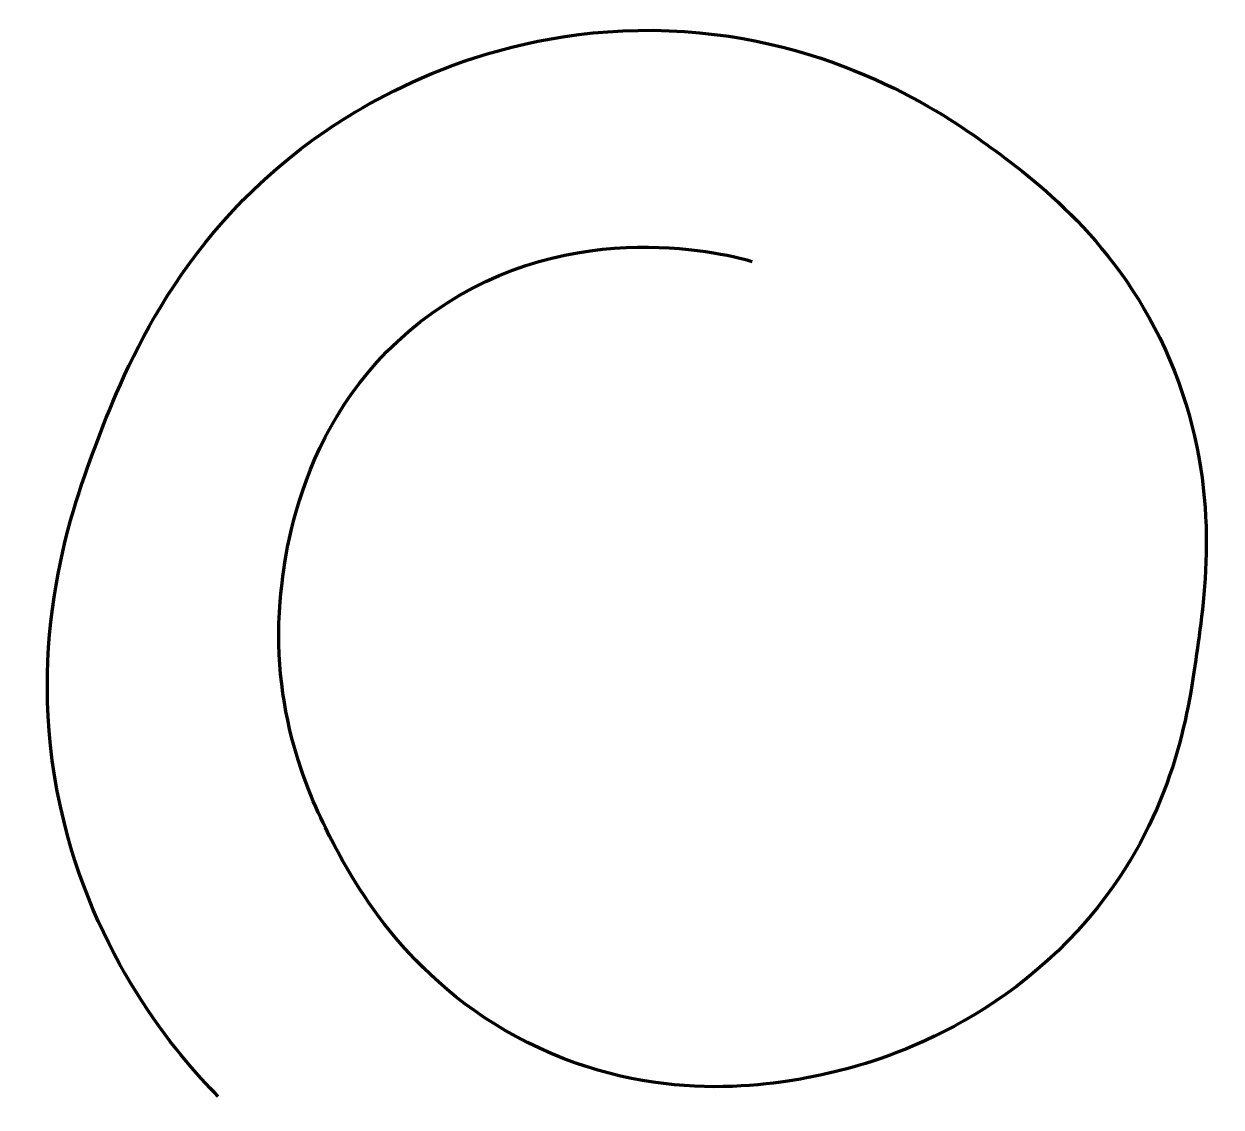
# Model space of a CAD drawing. Extents: x 1073 to 1895, y -1479 to -735.
import ezdxf

# ---------------------------------------------------------------- set-up
doc = ezdxf.new("R2010")
doc.units = 0
doc.header["$MEASUREMENT"] = 0
doc.layers.add('reparo_path', color=7, linetype='Continuous', lineweight=0)

msp = doc.modelspace()

# ---------------------------------------------------------------- linework, layer by layer
at = {"layer": 'reparo_path', "color": 7, "lineweight": 140}
msp.add_open_spline([(1206.39, -1471.56), (1178.53, -1443.06), (1120.57, -1375.89), (1097.99, -1272.37), (1072.92, -1157.43), (1106.36, -1065.92), (1123.7, -1020.37), (1142.32, -971.49), (1180.1, -876.27), (1281.35, -807.53), (1314.87, -784.78), (1399.66, -734.84), (1516.14, -739.49), (1629.65, -744.02), (1706.39, -797.73), (1733.73, -817.42), (1766.49, -841.03), (1825.18, -884.45), (1859.73, -965.18), (1895.12, -1047.88), (1884.74, -1121.98), (1878.91, -1163.58), (1873.12, -1204.95), (1864.12, -1269.18), (1816.6, -1333.29), (1748.73, -1424.87), (1651.42, -1449.88), (1623.75, -1455.93), (1593.98, -1462.43), (1514.01, -1478.7), (1426.93, -1438.33), (1338.77, -1397.45), (1299.48, -1324.55), (1285.51, -1297.69), (1272.54, -1272.76), (1242.14, -1212.41), (1248.91, -1131.53), (1250.98, -1106.83), (1259.93, -999.89), (1353.55, -933.14), (1450.19, -864.23), (1558.98, -893.83), (1573.11, -897.93)], degree=3, knots=[0, 0, 0, 0, 1, 1, 1, 2, 2, 2, 3, 3, 3, 4, 4, 4, 5, 5, 5, 6, 6, 6, 7, 7, 7, 8, 8, 8, 9, 9, 9, 10, 10, 10, 11, 11, 11, 12, 12, 12, 13, 13, 13, 14, 14, 14, 14], dxfattribs=at)

doc.saveas('drawing.dxf')
